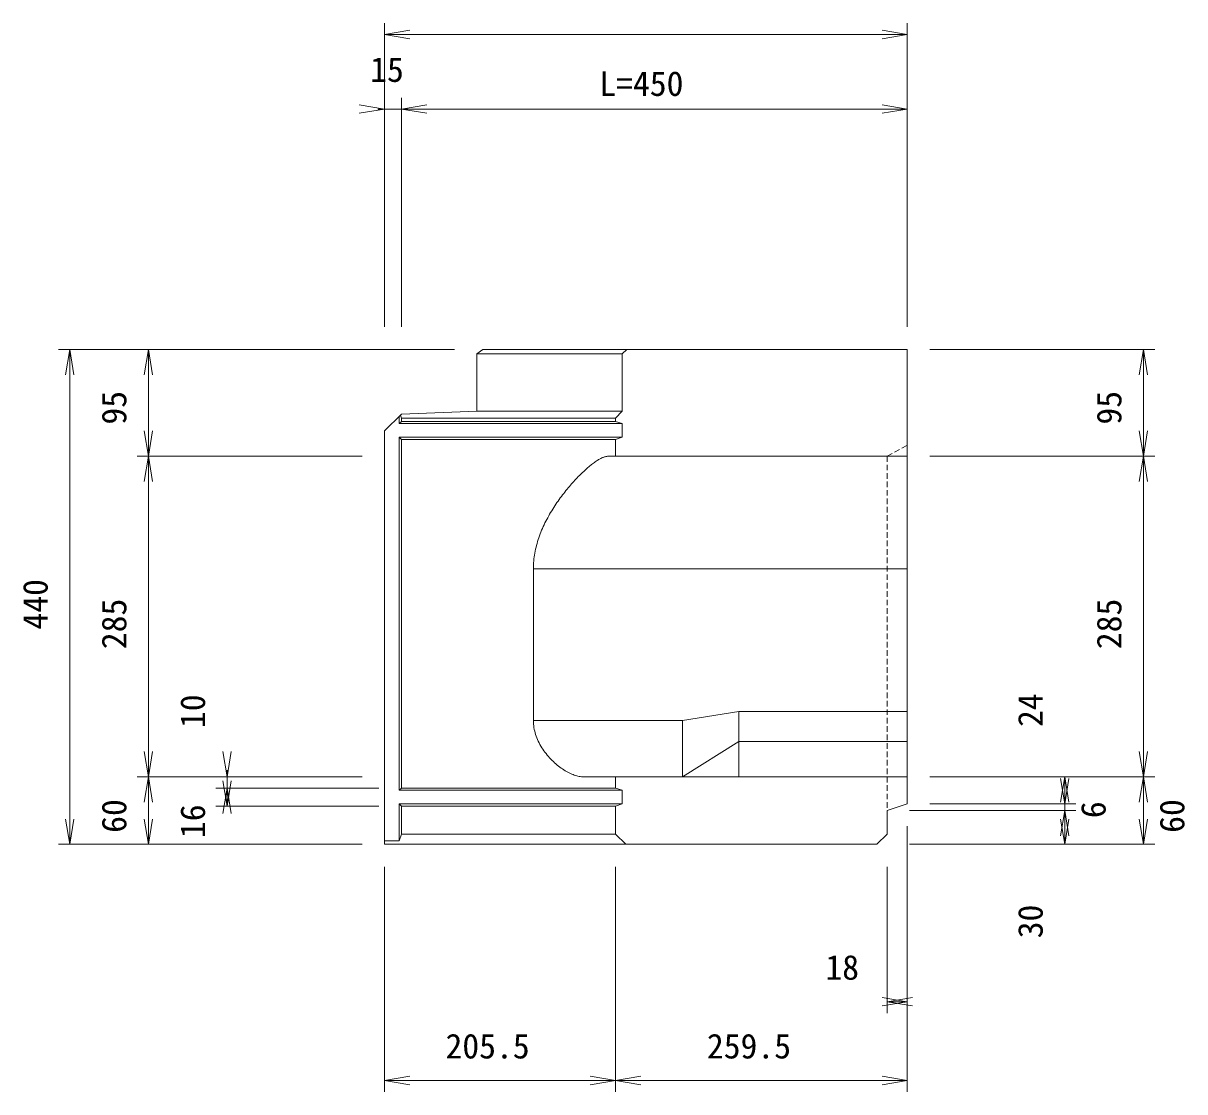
# Model space of a CAD drawing. Units: millimetres, scale not verified. Extents: x -247732 to 40887, y 610 to 29090.
# Drawn here: x 26941 to 32106, y 10093 to 14843 of the extents above; entities that cross this region are included whole.
import ezdxf
from ezdxf.enums import TextEntityAlignment as Align

# ---------------------------------------------------------------- set-up
doc = ezdxf.new("R2010")
doc.units = ezdxf.units.MM
doc.header["$LTSCALE"] = 50
doc.linetypes.add('USER3', pattern=[0.75, 0.5, -0.25])
for name, color, linetype, lineweight in [('0_2', 7, 'Continuous', 18), ('D-STR-DIM（寸法）', 7, 'Continuous', 18), ('D-STR-STR1（構造物）', 4, 'Continuous', 18)]:
    doc.layers.add(name, color=color, linetype=linetype, lineweight=lineweight)
doc.styles.add('ＭＳ ゴシック', font='')
doc.styles.get('ＭＳ ゴシック').set_extended_font_data('MS Gothic')

msp = doc.modelspace()

# ---------------------------------------------------------------- linework, layer by layer
at = {"layer": '0_2'}
for p, q in [((28547.19, 14793.18), (28659.69, 14811.93)), ((28659.69, 14774.43), (28547.19, 14793.18)), ((28547.19, 14793.18), (28562.19, 14793.18)), ((30759.69, 14811.93), (30872.19, 14793.18)), ((30872.19, 14793.18), (30759.69, 14774.43)), ((30872.19, 14793.18), (30857.19, 14793.18)), ((28434.69, 14480.68), (28547.19, 14461.93)), ((28622.19, 14461.93), (28734.69, 14480.68)), ((28622.19, 14461.93), (28734.69, 14480.68)), ((30759.69, 14480.68), (30872.19, 14461.93)), ((28547.19, 14461.93), (28434.69, 14443.18)), ((28547.19, 14461.93), (28532.19, 14461.93)), ((28734.69, 14443.18), (28622.19, 14461.93)), ((28622.19, 14461.93), (28637.19, 14461.93)), ((28734.69, 14443.18), (28622.19, 14461.93)), ((28622.19, 14461.93), (28637.19, 14461.93)), ((30872.19, 14461.93), (30759.69, 14443.18)), ((30872.19, 14461.93), (30857.19, 14461.93)), ((27128.44, 13280.68), (27147.19, 13393.18)), ((27147.19, 13393.18), (27165.94, 13280.68)), ((27147.19, 13393.18), (27147.19, 13378.18)), ((27478.44, 13280.68), (27497.19, 13393.18)), ((27497.19, 13393.18), (27515.94, 13280.68)), ((27497.19, 13393.18), (27497.19, 13378.18)), ((31903.44, 13280.68), (31922.19, 13393.18)), ((31922.19, 13393.18), (31940.94, 13280.68)), ((31922.19, 13393.18), (31922.19, 13378.18)), ((27497.19, 12918.18), (27478.44, 13030.68)), ((27515.94, 13030.68), (27497.19, 12918.18)), ((31922.19, 12918.18), (31903.44, 13030.68)), ((31940.94, 13030.68), (31922.19, 12918.18)), ((27478.44, 12805.68), (27497.19, 12918.18)), ((27497.19, 12918.18), (27497.19, 12933.18)), ((27497.19, 12918.18), (27515.94, 12805.68)), ((27497.19, 12918.18), (27497.19, 12903.18)), ((31903.44, 12805.68), (31922.19, 12918.18)), ((31922.19, 12918.18), (31922.19, 12933.18)), ((31922.19, 12918.18), (31940.94, 12805.68)), ((31922.19, 12918.18), (31922.19, 12903.18)), ((27497.19, 11493.18), (27478.44, 11605.68)), ((27515.94, 11605.68), (27497.19, 11493.18)), ((27847.19, 11493.18), (27828.44, 11605.68)), ((27865.94, 11605.68), (27847.19, 11493.18)), ((31922.19, 11493.18), (31903.44, 11605.68)), ((31940.94, 11605.68), (31922.19, 11493.18)), ((27478.44, 11380.68), (27497.19, 11493.18)), ((27497.19, 11493.18), (27497.19, 11508.18)), ((27497.19, 11493.18), (27515.94, 11380.68)), ((27497.19, 11493.18), (27497.19, 11478.18)), ((27847.19, 11363.18), (27828.44, 11475.68)), ((27847.19, 11493.18), (27847.19, 11508.18)), ((27865.94, 11475.68), (27847.19, 11363.18)), ((31553.44, 11380.68), (31572.19, 11493.18)), ((31572.19, 11373.18), (31553.44, 11485.68)), ((31572.19, 11373.18), (31553.44, 11485.68)), ((31572.19, 11493.18), (31590.94, 11380.68)), ((31572.19, 11493.18), (31572.19, 11478.18)), ((31590.94, 11485.68), (31572.19, 11373.18)), ((31590.94, 11485.68), (31572.19, 11373.18)), ((31903.44, 11380.68), (31922.19, 11493.18)), ((31922.19, 11493.18), (31922.19, 11508.18)), ((31922.19, 11493.18), (31940.94, 11380.68)), ((31922.19, 11493.18), (31922.19, 11478.18)), ((27828.44, 11330.68), (27847.19, 11443.18)), ((27828.44, 11330.68), (27847.19, 11443.18)), ((27847.19, 11443.18), (27865.94, 11330.68)), ((27847.19, 11443.18), (27847.19, 11428.18)), ((27847.19, 11443.18), (27865.94, 11330.68)), ((27847.19, 11443.18), (27847.19, 11428.18)), ((27847.19, 11363.18), (27847.19, 11378.18)), ((31572.19, 11373.18), (31572.19, 11388.18)), ((31572.19, 11373.18), (31572.19, 11388.18)), ((31553.44, 11230.68), (31572.19, 11343.18)), ((31553.44, 11230.68), (31572.19, 11343.18)), ((31572.19, 11343.18), (31590.94, 11230.68)), ((31572.19, 11343.18), (31572.19, 11328.18)), ((31572.19, 11343.18), (31590.94, 11230.68)), ((31572.19, 11343.18), (31572.19, 11328.18)), ((27147.19, 11193.18), (27128.44, 11305.68)), ((27165.94, 11305.68), (27147.19, 11193.18)), ((27497.19, 11193.18), (27478.44, 11305.68)), ((27515.94, 11305.68), (27497.19, 11193.18)), ((31572.19, 11193.18), (31553.44, 11305.68)), ((31590.94, 11305.68), (31572.19, 11193.18)), ((31922.19, 11193.18), (31903.44, 11305.68)), ((31940.94, 11305.68), (31922.19, 11193.18)), ((27147.19, 11193.18), (27147.19, 11208.18)), ((27497.19, 11193.18), (27497.19, 11208.18)), ((31572.19, 11193.18), (31572.19, 11208.18)), ((31922.19, 11193.18), (31922.19, 11208.18)), ((30759.69, 10511.93), (30872.19, 10493.18)), ((30872.19, 10493.18), (30759.69, 10474.43)), ((30782.19, 10493.18), (30894.69, 10511.93)), ((30894.69, 10474.43), (30782.19, 10493.18)), ((30782.19, 10493.18), (30797.19, 10493.18)), ((30872.19, 10493.18), (30857.19, 10493.18)), ((28547.19, 10143.18), (28659.69, 10161.93)), ((28659.69, 10124.43), (28547.19, 10143.18)), ((28547.19, 10143.18), (28562.19, 10143.18)), ((29462.19, 10161.93), (29574.69, 10143.18)), ((29574.69, 10143.18), (29462.19, 10124.43)), ((29574.69, 10143.18), (29559.69, 10143.18)), ((29574.69, 10143.18), (29687.19, 10161.93)), ((29687.19, 10124.43), (29574.69, 10143.18)), ((29574.69, 10143.18), (29589.69, 10143.18)), ((30759.69, 10161.93), (30872.19, 10143.18)), ((30872.19, 10143.18), (30759.69, 10124.43)), ((30872.19, 10143.18), (30857.19, 10143.18))]:
    msp.add_line(p, q, dxfattribs=at)
at = {"layer": 'D-STR-DIM（寸法）'}
for p, q in [((28547.19, 13493.18), (28547.19, 14843.18)), ((30872.19, 13493.18), (30872.19, 14843.18)), ((28562.19, 14793.18), (30857.19, 14793.18)), ((28547.19, 13593.18), (28547.19, 14511.93)), ((28622.19, 13593.18), (28622.19, 14511.93)), ((28622.19, 13493.18), (28622.19, 14511.93)), ((30872.19, 13493.18), (30872.19, 14511.93)), ((28532.19, 14461.93), (28517.19, 14461.93)), ((28622.19, 14461.93), (28547.19, 14461.93)), ((28637.19, 14461.93), (28652.19, 14461.93)), ((30857.19, 14461.93), (28637.19, 14461.93)), ((28858.23, 13393.18), (27097.19, 13393.18)), ((28858.23, 13393.18), (27447.19, 13393.18)), ((30972.19, 13393.18), (31972.19, 13393.18)), ((27147.19, 13378.18), (27147.19, 11208.18)), ((27497.19, 13378.18), (27497.19, 12933.18)), ((31922.19, 12933.18), (31922.19, 13378.18)), ((28447.19, 12918.18), (27447.19, 12918.18)), ((28447.19, 12918.18), (27447.19, 12918.18)), ((30972.19, 12918.18), (31972.19, 12918.18)), ((30972.19, 12918.18), (31972.19, 12918.18)), ((27497.19, 12903.18), (27497.19, 11508.18)), ((31922.19, 11508.18), (31922.19, 12903.18)), ((27847.19, 11508.18), (27847.19, 11523.18)), ((28447.19, 11493.18), (27447.19, 11493.18)), ((28447.19, 11493.18), (27447.19, 11493.18)), ((27497.19, 11478.18), (27497.19, 11208.18)), ((28447.19, 11493.18), (27797.19, 11493.18)), ((27847.19, 11493.18), (27847.19, 11443.18)), ((30972.19, 11493.18), (31622.19, 11493.18)), ((30972.19, 11493.18), (31972.19, 11493.18)), ((30972.19, 11493.18), (31972.19, 11493.18)), ((31572.19, 11478.18), (31572.19, 11388.18)), ((31922.19, 11208.18), (31922.19, 11478.18)), ((28522.19, 11443.18), (27797.19, 11443.18)), ((28522.19, 11443.18), (27797.19, 11443.18)), ((27847.19, 11428.18), (27847.19, 11413.18)), ((27847.19, 11428.18), (27847.19, 11378.18)), ((30972.19, 11373.18), (31622.19, 11373.18)), ((30972.19, 11373.18), (31622.19, 11373.18)), ((31572.19, 11388.18), (31572.19, 11403.18)), ((31572.19, 11373.18), (31572.19, 11343.18)), ((28522.19, 11363.18), (27797.19, 11363.18)), ((30882.19, 11343.18), (31622.19, 11343.18)), ((30882.19, 11343.18), (31622.19, 11343.18)), ((31572.19, 11328.18), (31572.19, 11313.18)), ((31572.19, 11328.18), (31572.19, 11208.18)), ((30872.19, 11273.18), (30872.19, 10093.18)), ((30872.19, 11273.18), (30872.19, 10443.18)), ((28447.19, 11193.18), (27097.19, 11193.18)), ((28447.19, 11193.18), (27447.19, 11193.18)), ((30882.19, 11193.18), (31622.19, 11193.18)), ((30882.19, 11193.18), (31972.19, 11193.18)), ((28547.19, 11093.18), (28547.19, 10093.18)), ((29574.69, 11093.18), (29574.69, 10093.18)), ((29574.69, 11093.18), (29574.69, 10093.18)), ((30782.19, 11093.18), (30782.19, 10443.18)), ((30857.19, 10493.18), (30797.19, 10493.18)), ((28562.19, 10143.18), (29559.69, 10143.18)), ((29589.69, 10143.18), (30857.19, 10143.18))]:
    msp.add_line(p, q, dxfattribs=at)
at = {"layer": 'D-STR-STR1（構造物）'}
for p, q in [((28958.23, 13373.18), (28983.79, 13393.18)), ((28983.79, 13393.18), (30872.19, 13393.18)), ((29604.69, 13373.18), (29624.69, 13393.18)), ((30872.19, 13393.18), (30872.19, 11373.18)), ((29604.69, 13373.18), (28958.23, 13373.18)), ((28958.23, 13118.18), (28958.23, 13373.18)), ((29604.69, 13118.18), (29604.69, 13373.18)), ((28622.19, 13105.92), (28547.19, 13030.92)), ((28612.19, 13063.18), (28612.19, 13095.92)), ((28612.19, 13063.18), (28622.19, 13073.18)), ((28617.76, 13101.48), (28622.19, 13088.18)), ((28958.23, 13118.18), (28622.19, 13105.92)), ((28622.19, 13073.18), (28622.19, 13088.18)), ((28622.19, 13088.18), (29574.69, 13088.18)), ((28622.19, 13073.18), (29574.69, 13073.18)), ((28958.23, 13118.18), (29604.69, 13118.18)), ((29604.69, 13118.18), (29574.69, 13088.18)), ((29574.69, 13073.18), (29574.69, 13088.18)), ((29574.69, 13073.18), (29604.69, 13063.18)), ((28547.19, 11193.18), (28547.19, 13030.92)), ((28612.19, 13063.18), (29604.69, 13063.18)), ((29604.69, 13063.18), (29604.69, 13003.18)), ((28612.19, 13003.18), (28622.19, 12993.18)), ((28612.19, 13003.18), (29604.69, 13003.18)), ((28612.19, 11433.18), (28612.19, 13003.18)), ((28622.19, 11443.18), (28622.19, 12993.18)), ((28622.19, 12993.18), (29574.69, 12993.18)), ((29604.69, 13003.18), (29574.69, 12993.18)), ((29574.69, 12918.18), (29574.69, 12993.18)), ((29519.48, 12913.32), (29522.51, 12914.46)), ((29522.51, 12914.46), (29525.46, 12915.44)), ((29525.46, 12915.44), (29528.32, 12916.28)), ((29528.32, 12916.28), (29531.09, 12916.96)), ((29531.09, 12916.96), (29533.78, 12917.5)), ((29533.78, 12917.5), (29536.37, 12917.88)), ((29536.37, 12917.88), (29538.88, 12918.11)), ((29538.88, 12918.11), (29541.3, 12918.18)), ((29541.3, 12918.18), (30872.19, 12918.18)), ((29442.12, 12859.66), (29446.65, 12863.69)), ((29446.65, 12863.69), (29451.12, 12867.58)), ((29451.12, 12867.58), (29455.53, 12871.34)), ((29455.53, 12871.34), (29459.88, 12874.95)), ((29459.88, 12874.95), (29464.16, 12878.43)), ((29464.16, 12878.43), (29468.37, 12881.77)), ((29468.37, 12881.77), (29472.52, 12884.97)), ((29472.52, 12884.97), (29476.6, 12888.03)), ((29476.6, 12888.03), (29480.6, 12890.94)), ((29480.6, 12890.94), (29484.53, 12893.71)), ((29484.53, 12893.71), (29488.39, 12896.33)), ((29488.39, 12896.33), (29492.17, 12898.81)), ((29492.17, 12898.81), (29495.87, 12901.15)), ((29495.87, 12901.15), (29499.49, 12903.33)), ((29499.49, 12903.33), (29503.03, 12905.37)), ((29503.03, 12905.37), (29506.48, 12907.26)), ((29506.48, 12907.26), (29509.86, 12909)), ((29509.86, 12909), (29513.15, 12910.59)), ((29513.15, 12910.59), (29516.36, 12912.03)), ((29516.36, 12912.03), (29519.48, 12913.32)), ((29389.27, 12806.76), (29394.26, 12812.19)), ((29394.26, 12812.19), (29399.21, 12817.5)), ((29399.21, 12817.5), (29404.14, 12822.69)), ((29404.14, 12822.69), (29409.03, 12827.76)), ((29409.03, 12827.76), (29413.89, 12832.7)), ((29413.89, 12832.7), (29418.71, 12837.52)), ((29418.71, 12837.52), (29423.49, 12842.21)), ((29423.49, 12842.21), (29428.22, 12846.77)), ((29428.22, 12846.77), (29432.91, 12851.19)), ((29432.91, 12851.19), (29437.54, 12855.49)), ((29437.54, 12855.49), (29442.12, 12859.66)), ((29343.93, 12752.75), (29348.96, 12759.18)), ((29348.96, 12759.18), (29354.01, 12765.51)), ((29354.01, 12765.51), (29359.06, 12771.74)), ((29359.06, 12771.74), (29364.12, 12777.85)), ((29364.12, 12777.85), (29369.17, 12783.86)), ((29369.17, 12783.86), (29374.22, 12789.75)), ((29374.22, 12789.75), (29379.25, 12795.54)), ((29379.25, 12795.54), (29384.27, 12801.2)), ((29384.27, 12801.2), (29389.27, 12806.76)), ((29309.37, 12704.97), (29314.2, 12712.07)), ((29314.2, 12712.07), (29319.07, 12719.09)), ((29319.07, 12719.09), (29323.99, 12726.01)), ((29323.99, 12726.01), (29328.93, 12732.84)), ((29328.93, 12732.84), (29333.91, 12739.58)), ((29333.91, 12739.58), (29338.91, 12746.21)), ((29338.91, 12746.21), (29343.93, 12752.75)), ((29277.27, 12652.92), (29281.63, 12660.59)), ((29281.63, 12660.59), (29286.08, 12668.18)), ((29286.08, 12668.18), (29290.61, 12675.7)), ((29290.61, 12675.7), (29295.21, 12683.14)), ((29295.21, 12683.14), (29299.87, 12690.5)), ((29299.87, 12690.5), (29304.59, 12697.78)), ((29304.59, 12697.78), (29309.37, 12704.97)), ((29249.46, 12597.37), (29253.1, 12605.49)), ((29253.1, 12605.49), (29256.86, 12613.55)), ((29256.86, 12613.55), (29260.73, 12621.55)), ((29260.73, 12621.55), (29264.71, 12629.49)), ((29264.71, 12629.49), (29268.8, 12637.37)), ((29268.8, 12637.37), (29272.99, 12645.18)), ((29272.99, 12645.18), (29277.27, 12652.92)), ((29230.49, 12547.59), (29233.29, 12556)), ((29233.29, 12556), (29236.24, 12564.37)), ((29236.24, 12564.37), (29239.34, 12572.69)), ((29239.34, 12572.69), (29242.58, 12580.97)), ((29242.58, 12580.97), (29245.95, 12589.19)), ((29245.95, 12589.19), (29249.46, 12597.37)), ((29217.13, 12496.4), (29218.93, 12505.01)), ((29218.93, 12505.01), (29220.9, 12513.59)), ((29220.9, 12513.59), (29223.05, 12522.14)), ((29223.05, 12522.14), (29225.36, 12530.66)), ((29225.36, 12530.66), (29227.84, 12539.14)), ((29227.84, 12539.14), (29230.49, 12547.59)), ((29210.23, 12444.35), (29210.9, 12453.06)), ((29210.9, 12453.06), (29211.77, 12461.76)), ((29211.77, 12461.76), (29212.83, 12470.45)), ((29212.83, 12470.45), (29214.08, 12479.12)), ((29214.08, 12479.12), (29215.51, 12487.77)), ((29215.51, 12487.77), (29217.13, 12496.4)), ((29209.35, 12418.18), (29209.45, 12426.91)), ((29209.35, 12418.18), (30872.19, 12418.18)), ((29209.35, 11743.18), (29209.35, 12418.18)), ((29209.45, 12426.91), (29209.74, 12435.63)), ((29209.74, 12435.63), (29210.23, 12444.35)), ((30122.19, 11783.02), (29872.19, 11743.18)), ((30122.19, 11783.02), (30872.19, 11783.02)), ((30122.19, 11493.18), (30122.19, 11783.02)), ((29209.35, 11743.18), (29872.19, 11743.18)), ((29209.35, 11743.18), (29209.51, 11735.33)), ((29209.51, 11735.33), (29209.98, 11727.48)), ((29209.98, 11727.48), (29210.77, 11719.66)), ((29872.19, 11493.18), (29872.19, 11743.18)), ((29210.77, 11719.66), (29211.86, 11711.85)), ((29211.86, 11711.85), (29213.26, 11704.07)), ((29213.26, 11704.07), (29214.96, 11696.34)), ((29214.96, 11696.34), (29216.96, 11688.65)), ((29216.96, 11688.65), (29219.25, 11681.01)), ((29219.25, 11681.01), (29221.82, 11673.43)), ((29221.82, 11673.43), (29224.65, 11665.93)), ((29224.65, 11665.93), (29227.76, 11658.5)), ((29227.76, 11658.5), (29231.11, 11651.15)), ((29231.11, 11651.15), (29234.71, 11643.9)), ((29234.71, 11643.9), (29238.54, 11636.74)), ((29238.54, 11636.74), (29242.58, 11629.68)), ((29242.58, 11629.68), (29246.84, 11622.74)), ((29246.84, 11622.74), (29251.29, 11615.92)), ((29872.19, 11493.18), (30122.19, 11650.3)), ((30122.19, 11650.3), (30872.19, 11650.3)), ((29251.29, 11615.92), (29255.93, 11609.23)), ((29255.93, 11609.23), (29260.73, 11602.66)), ((29260.73, 11602.66), (29265.69, 11596.24)), ((29265.69, 11596.24), (29270.8, 11589.96)), ((29270.8, 11589.96), (29276.04, 11583.83)), ((29276.04, 11583.83), (29281.41, 11577.85)), ((29281.41, 11577.85), (29286.87, 11572.05)), ((29286.87, 11572.05), (29292.44, 11566.41)), ((29292.44, 11566.41), (29298.09, 11560.94)), ((29298.09, 11560.94), (29303.8, 11555.65)), ((29303.8, 11555.65), (29309.58, 11550.55)), ((29309.58, 11550.55), (29315.41, 11545.64)), ((29315.41, 11545.64), (29321.28, 11540.93)), ((29321.28, 11540.93), (29327.17, 11536.41)), ((29327.17, 11536.41), (29333.08, 11532.1)), ((29333.08, 11532.1), (29338.99, 11528)), ((29338.99, 11528), (29344.9, 11524.11)), ((29344.9, 11524.11), (29350.81, 11520.43)), ((29350.81, 11520.43), (29356.69, 11516.98)), ((29356.69, 11516.98), (29362.54, 11513.74)), ((29362.54, 11513.74), (29368.35, 11510.74)), ((29368.35, 11510.74), (29374.12, 11507.96)), ((29374.12, 11507.96), (29379.84, 11505.42)), ((29379.84, 11505.42), (29385.5, 11503.11)), ((29385.5, 11503.11), (29391.1, 11501.04)), ((29391.1, 11501.04), (29396.63, 11499.2)), ((29396.63, 11499.2), (29402.07, 11497.61)), ((29402.07, 11497.61), (29407.44, 11496.26)), ((29407.44, 11496.26), (29412.72, 11495.15)), ((29412.72, 11495.15), (29417.92, 11494.29)), ((29417.92, 11494.29), (29423.01, 11493.68)), ((29423.01, 11493.68), (29428.01, 11493.31)), ((29428.01, 11493.31), (29432.91, 11493.18)), ((29432.91, 11493.18), (30872.19, 11493.18)), ((29574.69, 11443.18), (29574.69, 11493.18)), ((28612.19, 11433.18), (28622.19, 11443.18)), ((28612.19, 11433.18), (29604.69, 11433.18)), ((28622.19, 11443.18), (29574.69, 11443.18)), ((29604.69, 11433.18), (29574.69, 11443.18)), ((29604.69, 11373.18), (29604.69, 11433.18)), ((28612.19, 11208.18), (28612.19, 11373.18)), ((28612.19, 11373.18), (28622.19, 11363.18)), ((28612.19, 11373.18), (29604.69, 11373.18)), ((29574.69, 11363.18), (29604.69, 11373.18)), ((30872.19, 11373.18), (30782.19, 11343.18)), ((28622.19, 11238.18), (28622.19, 11363.18)), ((28622.19, 11363.18), (29574.69, 11363.18)), ((29574.69, 11238.18), (29574.69, 11363.18)), ((30782.19, 11343.18), (30782.19, 11238.18)), ((28612.19, 11208.18), (28622.19, 11238.18)), ((29574.69, 11238.18), (28622.19, 11238.18)), ((29574.69, 11238.18), (29619.69, 11193.18)), ((30737.19, 11193.18), (30782.19, 11238.18)), ((28547.19, 11208.18), (28612.19, 11208.18)), ((28547.19, 11193.18), (30737.19, 11193.18))]:
    msp.add_line(p, q, dxfattribs=at)
at = {"layer": 'D-STR-STR1（構造物）', "linetype": 'USER3'}
for q in [(30872.19, 12968.18), (30782.19, 11343.18)]:
    msp.add_line((30782.19, 12918.18), q, dxfattribs=at)

# ---------------------------------------------------------------- texts
at = {"layer": 'D-STR-DIM（寸法）', "style": 'ＭＳ ゴシック'}
for s, p in [('15', (28483.42, 14549.43)), ('L=450', (29502.4, 14486.93)), ('18', (30507.81, 10558.18)), ('205.5', (28818.43, 10208.18)), ('259.5', (29980.93, 10208.18))]:
    msp.add_text(s, height=110, dxfattribs=at).set_placement(p, align=Align.BOTTOM_LEFT)
for s, p in [('95', (27432.19, 13058.98)), ('95', (31857.19, 13058.98)), ('440', (27082.19, 12147.75)), ('285', (27432.19, 12060.63)), ('285', (31857.19, 12060.63)), ('10', (27782.19, 11710.01)), ('24', (31507.19, 11714.58)), ('60', (27432.19, 11244.2)), ('6', (31787.19, 11309.45)), ('60', (32137.19, 11244.2)), ('16', (27782.19, 11220.9)), ('30', (31507.19, 10775.34))]:
    msp.add_text(s, height=110, rotation=90, dxfattribs=at).set_placement(p, align=Align.BOTTOM_LEFT)

doc.saveas('drawing.dxf')
